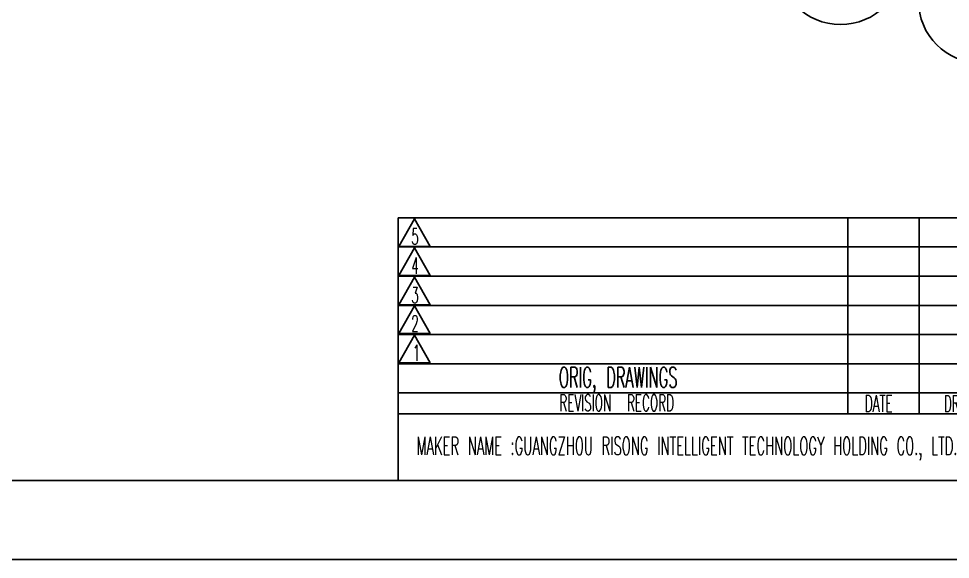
# Model space of a CAD drawing. Header units: millimetres. Extents: x 9439 to 18429, y 1498 to 3280.
# Drawn here: x 10617 to 11287, y 1498 to 1887 of the extents above; entities that cross this region are included whole.
import ezdxf

# ---------------------------------------------------------------- set-up
doc = ezdxf.new("R2010")
doc.units = ezdxf.units.MM
doc.layers.add('title_frame', color=7, linetype='Continuous')
doc.layers.add('word_dim', color=253, linetype='Continuous')
doc.styles.add('MX_NOTE_STANDARD', font='txt.shx', dxfattribs={"bigfont": 'bigfont.shx'})
doc.styles.get("Standard").update_dxf_attribs({"font": 'romans.shx', "bigfont": 'bigfont.shx'})
doc.dimstyles.new('RS1-6', dxfattribs={"dimscale": 6, "dimtxt": 3.5, "dimasz": 3, "dimexe": 1, "dimexo": 0, "dimgap": 1, "dimtad": 3, "dimdsep": 46, "dimtxsty": 'Standard', "dimblk1": 'OPEN', "dimblk2": 'OPEN', "dimsah": 1, "dimcen": 0, "dimclrd": 256, "dimclre": 256, "dimclrt": 3, "dimadec": 0, "dimazin": 0, "dimtfac": 1, "dimtmove": 0, "dimatfit": 3, "dimldrblk": 'OPEN', "dimfxl": 0, "dimtolj": 1, "dimtzin": 0, "dimarcsym": 0})

# ---------------------------------------------------------------- blocks, each defined once
blk = doc.blocks.new('A$C404331B6')
at = {"layer": 'title_frame'}
for p, q in [((0, -31.5), (0, 0)), ((0, 0), (53.9, 0)), ((79.62, 0), (0, 0)), ((53.9, -23.5), (53.9, 0)), ((62.48, -23.5), (62.48, 0)), ((62.48, -23.5), (62.48, 0)), ((1.98, -0.12), (0.1, -3.45)), ((3.86, -3.45), (1.98, -0.12)), ((53.9, -3.5), (0, -3.5)), ((79.62, -3.5), (0, -3.5)), ((0.1, -3.45), (3.86, -3.45)), ((1.98, -3.6), (0.1, -6.92)), ((3.86, -6.92), (1.98, -3.6)), ((53.9, -7), (0, -7)), ((79.62, -7), (0, -7)), ((0.1, -6.92), (3.86, -6.92)), ((1.98, -7.13), (0.1, -10.45)), ((3.86, -10.45), (1.98, -7.13)), ((53.9, -10.5), (0, -10.5)), ((79.62, -10.5), (0, -10.5)), ((0.1, -10.45), (3.86, -10.45)), ((1.98, -10.54), (0.1, -13.87)), ((3.86, -13.87), (1.98, -10.54)), ((53.9, -14), (0, -14)), ((79.62, -14), (0, -14)), ((0.1, -13.87), (3.86, -13.87)), ((1.98, -14.07), (0.1, -17.4)), ((3.86, -17.4), (1.98, -14.07)), ((53.9, -17.5), (0, -17.5)), ((79.62, -17.5), (0, -17.5)), ((0.1, -17.4), (3.86, -17.4)), ((53.9, -21), (0, -21)), ((79.62, -21), (0, -21)), ((79.62, -23.5), (0, -23.5)), ((167.83, -31.5), (0, -31.5))]:
    blk.add_line(p, q, dxfattribs=at)
at = {"layer": 'title_frame', "color": 3, "style": 'MX_NOTE_STANDARD', "width": 0.5341}
for s, height, p in [('5', 1.92, (1.59, -3.22)), ('4', 1.92, (1.59, -6.7)), ('3', 1.92, (1.59, -10.23)), ('2', 1.92, (1.59, -13.64)), ('1', 1.92, (1.78, -17.17)), ('ORIG, DRAWINGS', 2.4112, (19.27, -20.34)), ('REVISION  RECORD', 1.9728, (19.32, -23.18)), ('DATE', 1.973, (55.94, -23.26)), ('DR', 1.973, (65.43, -23.27)), ('MAKER NAME :GUANGZHOU RISONG INTELLIGENT TECHNOLOGY HOLDING CO., LTD.', 2.16, (2.22, -28.43))]:
    blk.add_text(s, height=height, dxfattribs=at).set_placement(p)
blk = doc.blocks.new('aa1')
for p, q in [((0, 0), (-1, 0)), ((-0.4, 0.067), (0, 0)), ((-0.4, -0.067), (0, 0))]:
    blk.add_line(p, q)
blk = doc.blocks.new('aa2')
blk.add_circle((0, 0), 1)
blk = doc.blocks.new('*D271')
at = {"layer": 'DEFPOINTS', "color": 0, "linetype": 'Continuous', "ltscale": 2}
for p in [(11413.3, 2087.26), (11309.34, 1900.2), (11309.34, 1900.2)]:
    blk.add_point(p, dxfattribs=at)
at = {"layer": 'word_dim', "linetype": 'Continuous', "lineweight": -2, "ltscale": 2}
blk.add_line((11391.44, 2047.92), (11331.2, 1939.54), dxfattribs=at)
at = {"layer": 'word_dim', "linetype": 'Continuous', "lineweight": -2, "ltscale": 2, "xscale": 45, "yscale": 45, "zscale": 45}
for name, p, rotation in [('aa1', (11413.3, 2087.26), 60.93722973028288), ('aa2', (11309.34, 1900.2), 240.9372297302829)]:
    blk.add_blockref(name, p, dxfattribs=dict(at, rotation=rotation))
at = {"layer": 'word_dim', "color": 3, "linetype": 'Continuous', "ltscale": 2, "insert": (11361.32, 1993.73), "char_height": 0.000006, "attachment_point": 5, "rotation": 60.93723}
blk.add_mtext('\\A1;214', dxfattribs=at)
blk = doc.blocks.new('_Open')
at = {"color": 0, "lineweight": -2}
for p, q in [((-1, 0.167), (0, 0)), ((-1, -0.167), (0, 0)), ((0, 0), (-1, 0))]:
    blk.add_line(p, q, dxfattribs=at)
blk = doc.blocks.new('*D274')
at = {"layer": 'DEFPOINTS', "color": 0, "linetype": 'Continuous', "ltscale": 2}
for p in [(11402.14, 2160), (11208.32, 1927.93), (11208.32, 1927.93)]:
    blk.add_point(p, dxfattribs=at)
at = {"layer": 'word_dim', "linetype": 'Continuous', "lineweight": -2, "ltscale": 2}
blk.add_line((11373.3, 2125.47), (11237.16, 1962.47), dxfattribs=at)
at = {"layer": 'word_dim', "linetype": 'Continuous', "lineweight": -2, "ltscale": 2, "xscale": 45, "yscale": 45, "zscale": 45}
for name, p, rotation in [('aa1', (11402.14, 2160), 50.1316118008286), ('aa2', (11208.32, 1927.93), 230.1316118008286)]:
    blk.add_blockref(name, p, dxfattribs=dict(at, rotation=rotation))
at = {"layer": 'word_dim', "color": 3, "linetype": 'Continuous', "ltscale": 2, "insert": (11305.23, 2043.97), "char_height": 0.000006, "attachment_point": 5, "rotation": 50.13161}
blk.add_mtext('\\A1;302.37', dxfattribs=at)

msp = doc.modelspace()

# ---------------------------------------------------------------- linework, layer by layer
at = {"layer": 'title_frame', "color": 4}
msp.add_lwpolyline([(11958.956, 3280.121), (9438.956, 3280.121), (9438.956, 1498.121), (11958.956, 1498.121)], close=True, dxfattribs=at)
at = {"layer": 'title_frame'}
msp.add_lwpolyline([(9500.906, 3223.346), (11897.006, 3223.346), (11897.006, 1554.896), (9500.906, 1554.896)], close=True, dxfattribs=at)

# ---------------------------------------------------------------- block references
at = {"layer": 'word_dim', "ltscale": 2, "xscale": 6, "yscale": 6, "zscale": 6}
msp.add_blockref('A$C404331B6', (10890.056, 1743.896), dxfattribs=at)

# ---------------------------------------------------------------- dimensions: what is measured, and where the dimension line sits
at = {"layer": 'word_dim', "color": 3, "linetype": 'Continuous', "ltscale": 2}
for p1, p2, picture, middle in [((11402.142, 2160.004), (11208.317, 1927.933), '*D274', (11305.229, 2043.969)), ((11413.298, 2087.258), (11309.345, 1900.205), '*D271', (11361.322, 1993.731))]:
    dim = msp.add_aligned_dim(p1=p1, p2=p2, distance=0, dimstyle='RS1-6', override={"dimtxt": 1e-06, "dimasz": 7.5, "dimgap": 0, "dimblk1": 'aa1', "dimblk2": 'aa2', "dimse1": 1, "dimse2": 1}, dxfattribs=at)
    dim.commit()
    dim.dimension.update_dxf_attribs({"geometry": picture, "text_midpoint": middle})

doc.saveas('drawing.dxf')
